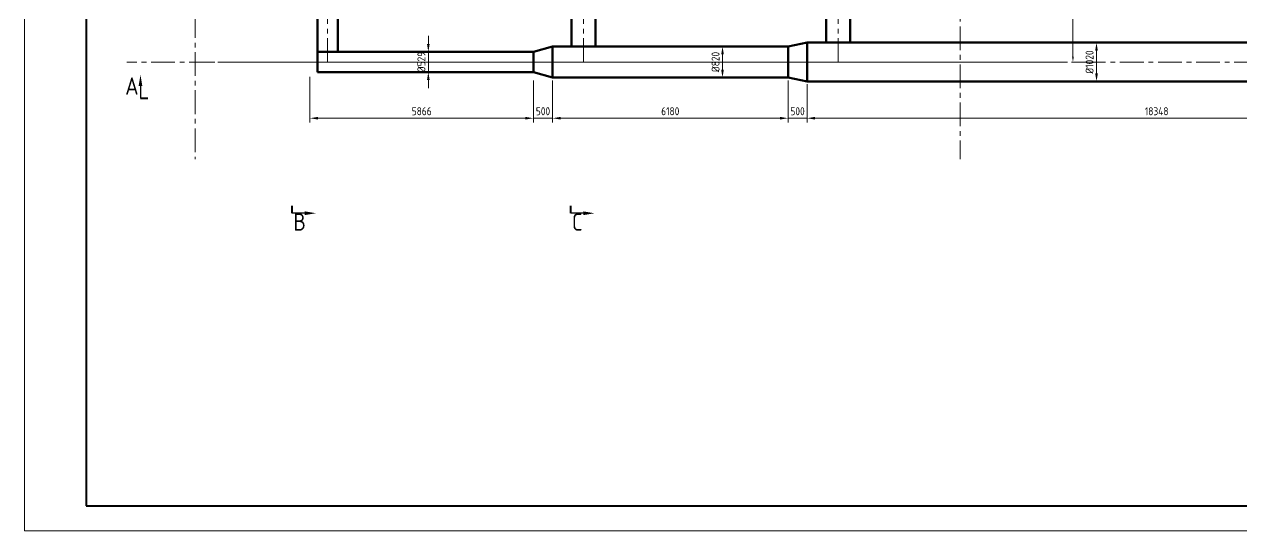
# Model space of a CAD drawing. Header units: millimetres. Extents: x 188205 to 604756, y -401673 to 15123.
# Drawn here: x 343207 to 375151, y -84762 to -71463 of the extents above; entities that cross this region are included whole.
import ezdxf
from ezdxf.enums import TextEntityAlignment as Align

# ---------------------------------------------------------------- set-up
doc = ezdxf.new("R2010")
doc.units = ezdxf.units.MM
doc.header["$LTSCALE"] = 500
doc.linetypes.add('CENTER', pattern=[2, 1.25, -0.25, 0.25, -0.25])
doc.layers.add('air', color=7, linetype='Continuous', lineweight=50, true_color=0x77bec0)
for name, color, linetype, lineweight in [('BIAOZHU', 3, 'Continuous', 25), ('SHI', 7, 'Continuous', 40), ('WEN', 3, 'Continuous', 20), ('XI', 2, 'Continuous', 20), ('ZHONG', 1, 'CENTER', 20)]:
    doc.layers.add(name, color=color, linetype=linetype, lineweight=lineweight)
doc.styles.add('GB', font='gbenor.shx', dxfattribs={"bigfont": 'gbcbig.shx'})
doc.dimstyles.new('ISO-25$0', dxfattribs={"dimscale": 40, "dimtxt": 3.5, "dimasz": 3.5, "dimexe": 1, "dimexo": 0.2, "dimgap": 1.2, "dimtad": 1, "dimtoh": 1, "dimdec": 1, "dimzin": 9, "dimdsep": 46, "dimtxsty": 'GB', "dimcen": 0, "dimclrd": 3, "dimclre": 3, "dimclrt": 256, "dimadec": 0, "dimazin": 2, "dimtfac": 1, "dimtdec": 1, "dimtix": 1, "dimtmove": 0, "dimatfit": 3, "dimldrblk": 'DOTSMALL', "dimfxl": 0, "dimlwd": -1, "dimlwe": 20, "dimarcsym": 0})
doc.dimstyles.new('ISO-60', dxfattribs={"dimscale": 60, "dimtxt": 3.5, "dimasz": 3.5, "dimexe": 1.8, "dimexo": 1.25, "dimgap": 1.3, "dimtad": 1, "dimrnd": 1, "dimdsep": 46, "dimtxsty": 'GB', "dimcen": 0, "dimclrd": 3, "dimclre": 3, "dimclrt": 256, "dimadec": 0, "dimazin": 0, "dimtfac": 1, "dimtix": 1, "dimtmove": 0, "dimatfit": 3, "dimldrblk": 'DOTSMALL', "dimfxl": 0, "dimlwd": 20, "dimlwe": 20, "dimarcsym": 0})

# ---------------------------------------------------------------- blocks, each defined once
blk = doc.blocks.new('*D38')
at = {"layer": 'Defpoints', "color": 0}
for p in [(371056, -63353), (370723, -72453), (371056, -72453)]:
    blk.add_point(p, dxfattribs=at)
at = {"layer": 'WEN', "color": 3, "linetype": 'ByBlock', "lineweight": 20}
for p, q in [((371048, -63353), (370683, -63353)), ((371048, -72453), (370683, -72453))]:
    blk.add_line(p, q, dxfattribs=at)
at = {"layer": 'WEN', "color": 3}
blk.add_line((370723, -63493), (370723, -72313), dxfattribs=at)
for points in [[(370700, -63493), (370746, -63493), (370723, -63353)], [(370700, -72313), (370746, -72313), (370723, -72453)]]:
    blk.add_solid(points, dxfattribs=at)
at = {"layer": 'WEN', "insert": (370605, -67903), "char_height": 140, "attachment_point": 5, "rotation": 90, "style": 'GB'}
blk.add_mtext('9100', dxfattribs=at)
blk = doc.blocks.new('_DotSmall')
at = {"color": 0, "linetype": 'ByBlock', "const_width": 0.5}
blk.add_lwpolyline([(-0.0625, 0, 1), (0.0625, 0, 1)], format="xyb", close=True, dxfattribs=at)
blk = doc.blocks.new('air-master-1')
at = {"layer": 'air'}
for p, q in [((-31195, -265), (-31195, 15962)), ((-30666, 264), (-30666, 15962)), ((-24528, 410), (-24528, 15911)), ((-23898, 410), (-23898, 15911)), ((-17848, 510), (-17848, 15911)), ((-17218, 510), (-17218, 15911)), ((-25528, 264), (-25028, 410)), ((-25028, 410), (-18848, 410)), ((-25028, -410), (-25028, 410)), ((-18848, 410), (-18348, 510)), ((-18848, -410), (-18848, 410)), ((-18348, 510), (0, 510)), ((-18348, -510), (-18348, 510)), ((-25528, 264), (-31195, 264)), ((-25528, 0), (-25528, 264)), ((-25528, -265), (-31195, -265)), ((-25528, 0), (-25528, -265)), ((-25528, -265), (-25028, -410)), ((-25028, -410), (-18848, -410)), ((-18848, -410), (-18348, -510)), ((-18348, -510), (0, -510))]:
    blk.add_line(p, q, dxfattribs=at)
at = {"layer": 'ZHONG'}
for p, q in [((-30930, 0), (-30930, 16226)), ((-24213, 0), (-24213, 16226)), ((-17533, 0), (-17533, 16226)), ((-33139, 0), (0, 0)), ((-12937, 0), (-36196, 0)), ((-12137, 0), (-34143, 0))]:
    blk.add_line(p, q, dxfattribs=at)
blk = doc.blocks.new('剖切箭头(左上)')
at = {"layer": 'BIAOZHU'}
blk.add_line((0, 5), (0, 0), dxfattribs=at)
blk.add_solid([(-0.75, 5), (0.75, 5), (0, 9.5)], dxfattribs=at)
at = {"layer": 'SHI'}
blk.add_line((0, 0), (3, 0), dxfattribs=at)
at = {"layer": 'BIAOZHU', "style": 'GB', "flags": 8}
blk.add_attdef('A', text='', height=7, dxfattribs=at).set_placement((-1.3, 1.46), align=Align.RIGHT)
blk = doc.blocks.new('剖切箭头(下右)')
at = {"layer": 'BIAOZHU'}
blk.add_line((5, 0), (0, 0), dxfattribs=at)
blk.add_solid([(5, -0.75), (5, 0.75), (9.5, 0)], dxfattribs=at)
at = {"layer": 'SHI'}
blk.add_line((0, 0), (0, 3), dxfattribs=at)
at = {"layer": 'BIAOZHU', "style": 'GB', "flags": 8}
blk.add_attdef('A', (0.41, -7.04), '', height=7, dxfattribs=at)
blk = doc.blocks.new('*D214')
at = {"layer": 'Defpoints', "color": 0}
for p in [(371270, -71943), (371342, -71943), (371148, -72963)]:
    blk.add_point(p, dxfattribs=at)
at = {"layer": 'WEN', "color": 3, "lineweight": 20}
for p, q in [((371342, -72753), (371342, -72153)), ((371345, -71943), (371450, -71943)), ((371223, -72963), (371450, -72963))]:
    blk.add_line(p, q, dxfattribs=at)
at = {"layer": 'WEN', "color": 3}
for points in [[(371307, -72153), (371377, -72153), (371342, -71943)], [(371307, -72753), (371377, -72753), (371342, -72963)]]:
    blk.add_solid(points, dxfattribs=at)
at = {"layer": 'WEN', "insert": (371159, -72453), "char_height": 210, "attachment_point": 5, "rotation": 90, "style": 'GB'}
blk.add_mtext('%%c1020', dxfattribs=at)
blk = doc.blocks.new('*D372')
at = {"layer": 'Defpoints', "color": 0}
for p in [(363747, -72963), (382095, -73112), (363747, -73929)]:
    blk.add_point(p, dxfattribs=at)
at = {"layer": 'WEN', "color": 3, "lineweight": 20}
for p, q in [((363747, -73038), (363747, -74037)), ((382095, -73187), (382095, -74037)), ((381885, -73929), (363957, -73929))]:
    blk.add_line(p, q, dxfattribs=at)
at = {"layer": 'WEN', "color": 3}
for points in [[(363957, -73894), (363957, -73964), (363747, -73929)], [(381885, -73894), (381885, -73964), (382095, -73929)]]:
    blk.add_solid(points, dxfattribs=at)
at = {"layer": 'WEN', "insert": (372921, -73746), "char_height": 210, "attachment_point": 5, "style": 'GB'}
blk.add_mtext('18348', dxfattribs=at)
blk = doc.blocks.new('*D373')
at = {"layer": 'Defpoints', "color": 0}
for p in [(363247, -72863), (363747, -72963), (363247, -73929)]:
    blk.add_point(p, dxfattribs=at)
at = {"layer": 'WEN', "color": 3, "lineweight": 20}
for p, q in [((363247, -72938), (363247, -74037)), ((363747, -73038), (363747, -74037)), ((363037, -73929), (362827, -73929)), ((363747, -73929), (363247, -73929)), ((363957, -73929), (364167, -73929))]:
    blk.add_line(p, q, dxfattribs=at)
at = {"layer": 'WEN', "color": 3}
for points in [[(363037, -73894), (363037, -73964), (363247, -73929)], [(363957, -73894), (363957, -73964), (363747, -73929)]]:
    blk.add_solid(points, dxfattribs=at)
at = {"layer": 'WEN', "insert": (363497, -73746), "char_height": 210, "attachment_point": 5, "style": 'GB'}
blk.add_mtext('500', dxfattribs=at)
blk = doc.blocks.new('*D374')
at = {"layer": 'Defpoints', "color": 0}
for p in [(357067, -72863), (363247, -72863), (357067, -73929)]:
    blk.add_point(p, dxfattribs=at)
at = {"layer": 'WEN', "color": 3, "lineweight": 20}
for p, q in [((357067, -72938), (357067, -74037)), ((363247, -72938), (363247, -74037)), ((363037, -73929), (357277, -73929))]:
    blk.add_line(p, q, dxfattribs=at)
at = {"layer": 'WEN', "color": 3}
for points in [[(357277, -73894), (357277, -73964), (357067, -73929)], [(363037, -73894), (363037, -73964), (363247, -73929)]]:
    blk.add_solid(points, dxfattribs=at)
at = {"layer": 'WEN', "insert": (360157, -73746), "char_height": 210, "attachment_point": 5, "style": 'GB'}
blk.add_mtext('6180', dxfattribs=at)
blk = doc.blocks.new('*D375')
at = {"layer": 'Defpoints', "color": 0}
for p in [(356567, -72863), (357067, -72863), (356567, -73929)]:
    blk.add_point(p, dxfattribs=at)
at = {"layer": 'WEN', "color": 3, "lineweight": 20}
for p, q in [((356567, -72938), (356567, -74037)), ((357067, -72938), (357067, -74037)), ((356357, -73929), (356147, -73929)), ((357067, -73929), (356567, -73929)), ((357277, -73929), (357487, -73929))]:
    blk.add_line(p, q, dxfattribs=at)
at = {"layer": 'WEN', "color": 3}
for points in [[(356357, -73894), (356357, -73964), (356567, -73929)], [(357277, -73894), (357277, -73964), (357067, -73929)]]:
    blk.add_solid(points, dxfattribs=at)
at = {"layer": 'WEN', "insert": (356817, -73746), "char_height": 210, "attachment_point": 5, "style": 'GB'}
blk.add_mtext('500', dxfattribs=at)
blk = doc.blocks.new('*D376')
at = {"layer": 'Defpoints', "color": 0}
for p in [(350701, -72768), (356567, -72863), (350701, -73929)]:
    blk.add_point(p, dxfattribs=at)
at = {"layer": 'WEN', "color": 3, "lineweight": 20}
for p, q in [((350701, -72843), (350701, -74037)), ((356567, -72938), (356567, -74037)), ((356357, -73929), (350911, -73929))]:
    blk.add_line(p, q, dxfattribs=at)
at = {"layer": 'WEN', "color": 3}
for points in [[(350911, -73894), (350911, -73964), (350701, -73929)], [(356357, -73894), (356357, -73964), (356567, -73929)]]:
    blk.add_solid(points, dxfattribs=at)
at = {"layer": 'WEN', "insert": (353634, -73746), "char_height": 210, "attachment_point": 5, "style": 'GB'}
blk.add_mtext('5866', dxfattribs=at)
blk = doc.blocks.new('*D401')
at = {"layer": 'Defpoints', "color": 0}
for p in [(361292, -72043), (361528, -72043), (361292, -72863)]:
    blk.add_point(p, dxfattribs=at)
at = {"layer": 'WEN', "color": 3, "lineweight": 20}
for p, q in [((361367, -72043), (361636, -72043)), ((361528, -72653), (361528, -72253)), ((361367, -72863), (361636, -72863))]:
    blk.add_line(p, q, dxfattribs=at)
at = {"layer": 'WEN', "color": 3}
for points in [[(361493, -72253), (361563, -72253), (361528, -72043)], [(361493, -72653), (361563, -72653), (361528, -72863)]]:
    blk.add_solid(points, dxfattribs=at)
at = {"layer": 'WEN', "insert": (361345, -72453), "char_height": 210, "attachment_point": 5, "rotation": 90, "style": 'GB'}
blk.add_mtext('%%c820', dxfattribs=at)
blk = doc.blocks.new('*D402')
at = {"layer": 'Defpoints', "color": 0}
for p in [(353701, -72188), (353808, -72188), (353701, -72717)]:
    blk.add_point(p, dxfattribs=at)
at = {"layer": 'WEN', "color": 3, "lineweight": 20}
for p, q in [((353808, -71978), (353808, -71768)), ((353776, -72188), (353916, -72188)), ((353808, -72717), (353808, -72188)), ((353776, -72717), (353916, -72717)), ((353808, -72927), (353808, -73137))]:
    blk.add_line(p, q, dxfattribs=at)
at = {"layer": 'WEN', "color": 3}
for points in [[(353773, -71978), (353843, -71978), (353808, -72188)], [(353773, -72927), (353843, -72927), (353808, -72717)]]:
    blk.add_solid(points, dxfattribs=at)
at = {"layer": 'WEN', "insert": (353625, -72453), "char_height": 210, "attachment_point": 5, "rotation": 90, "style": 'GB'}
blk.add_mtext('%%c529', dxfattribs=at)

msp = doc.modelspace()

# ---------------------------------------------------------------- linework, layer by layer
at = {"layer": 'SHI'}
msp.add_lwpolyline([(344831.668, -84112.352), (402681.668, -84112.352), (402681.668, -46802.352), (344831.668, -46802.352)], close=True, dxfattribs=at)
at = {"layer": 'XI'}
msp.add_lwpolyline([(343206.668, -84762.352), (403331.668, -84762.352), (403331.668, -46152.352), (343206.668, -46152.352)], close=True, dxfattribs=at)
at = {"layer": 'ZHONG'}
for p, q in [((367766.215, -52516.41), (367766.215, -75000.085)), ((347686.215, -53194.832), (347686.215, -75000.085))]:
    msp.add_line(p, q, dxfattribs=at)

# ---------------------------------------------------------------- block references
ref = msp.add_blockref('剖切箭头(左上)', (346254.32, -73405.881), dxfattribs=dict(xscale=65, yscale=65, zscale=65))
ref.add_attrib('A', 'A', (345854.14, -73311.143), dxfattribs={"layer": 'BIAOZHU', "height": 455, "style": 'GB'})
at = {"xscale": 65, "yscale": 65, "zscale": 65}
for p, values in [((350238.696, -76424.254), {'A': 'B'}), ((357551.081, -76424.254), {'A': 'C'})]:
    msp.add_blockref('剖切箭头(下右)', p, dxfattribs=at).add_auto_attribs(values)
at = {"layer": 'WEN'}
msp.add_blockref('air-master-1', (382095.213, -72452.699), dxfattribs=at)

# ---------------------------------------------------------------- dimensions: what is measured, and where the dimension line sits
for base, p1, p2, dimstyle, override, picture, middle in [((370723.05, -72452.699), (371056.438, -63352.699), (371056.438, -72452.699), 'ISO-25$0', {"dimatfit": 0}, '*D38', (370605.05, -67902.699)), ((353808.049, -72188.199), (353701.158, -72717.199), (353701.158, -72188.199), 'ISO-60', {"dimpost": '%%c<>'}, '*D402', (353625.049, -72452.699)), ((361527.839, -72042.699), (361291.924, -72862.699), (361291.924, -72042.699), 'ISO-60', {"dimpost": '%%c<>'}, '*D401', (361344.839, -72452.699)), ((371341.684, -71942.699), (371147.588, -72962.699), (371270.217, -71942.699), 'ISO-60', {"dimpost": '%%c<>'}, '*D214', (371158.684, -72452.699))]:
    dim = msp.add_linear_dim(base=base, p1=p1, p2=p2, angle=90, dimstyle=dimstyle, override=override, dxfattribs=at)
    dim.commit()
    dim.dimension.update_dxf_attribs({"geometry": picture, "text_midpoint": middle})
for base, p1, p2, picture, middle in [((350701.219, -73928.865), (356567.216, -72862.699), (350701.219, -72767.699), '*D376', (353634.218, -73745.865)), ((356567.216, -73928.865), (357067.216, -72862.699), (356567.216, -72862.699), '*D375', (356817.216, -73745.865)), ((357067.216, -73928.865), (363247.206, -72862.699), (357067.216, -72862.699), '*D374', (360157.211, -73745.865)), ((363247.206, -73928.865), (363747.206, -72962.699), (363247.206, -72862.699), '*D373', (363497.206, -73745.865))]:
    dim = msp.add_linear_dim(base=base, p1=p1, p2=p2, dimstyle='ISO-60', override={"dimtmove": 1}, dxfattribs=at)
    dim.commit()
    dim.dimension.update_dxf_attribs({"geometry": picture, "text_midpoint": middle})
dim = msp.add_linear_dim(base=(363747.206, -73928.865), p1=(382095.213, -73111.528), p2=(363747.206, -72962.699), dimstyle='ISO-60', dxfattribs=at)
dim.commit()
dim.dimension.update_dxf_attribs({"geometry": '*D372', "text_midpoint": (372921.21, -73745.865)})

doc.saveas('drawing.dxf')
